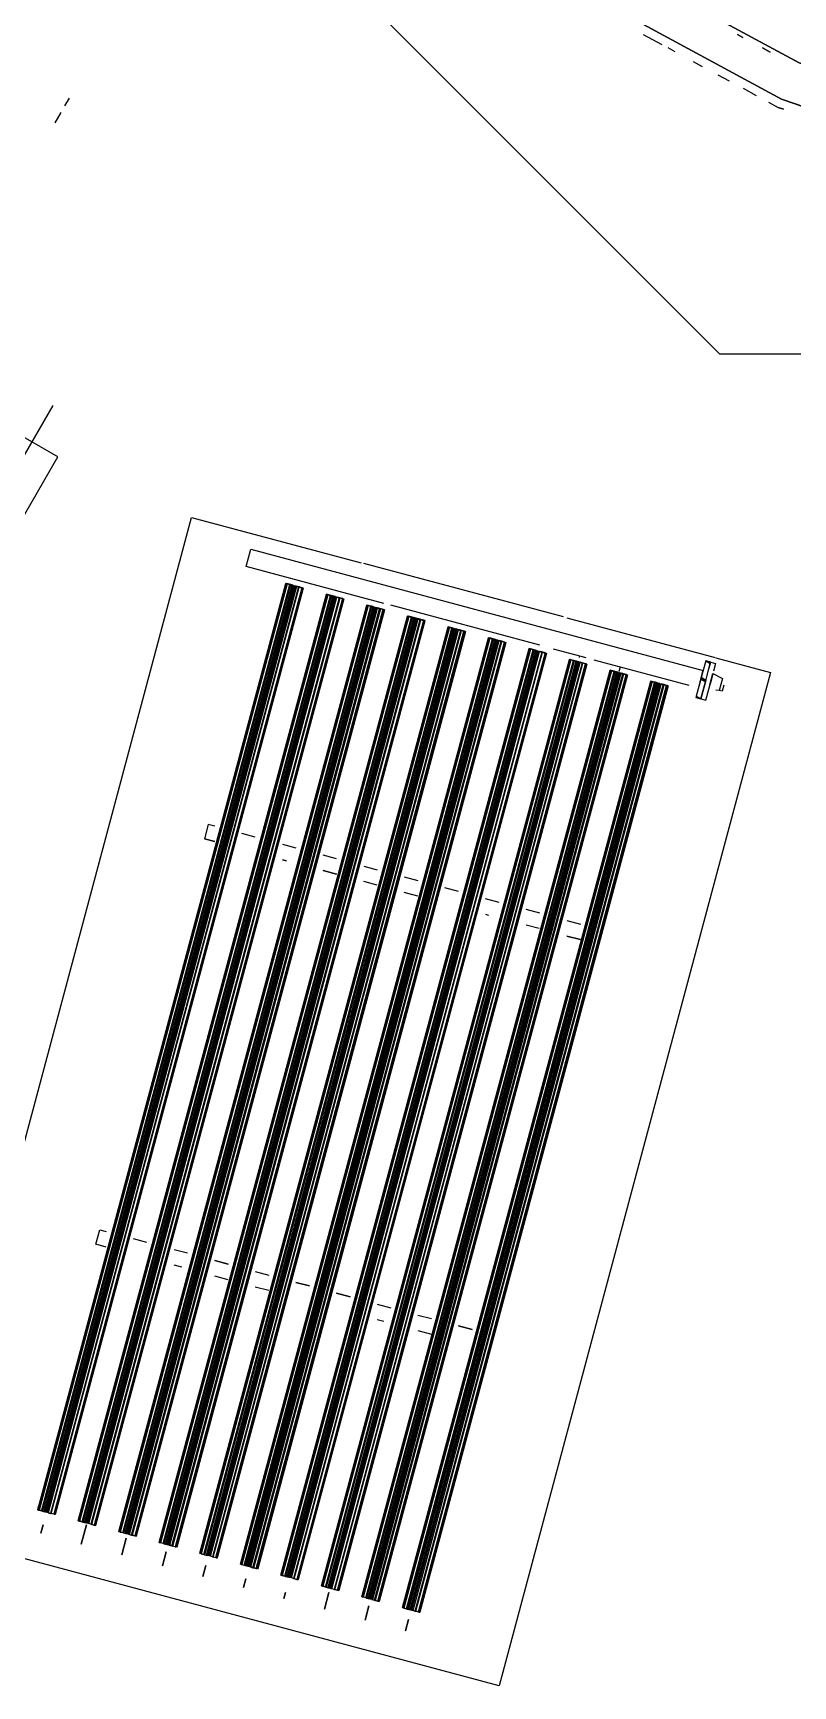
# Model space of a CAD drawing. Extents: x -57244 to 324435, y 15553 to 159369.
# Drawn here: x 96436 to 98971, y 33075 to 38589 of the extents above; entities that cross this region are included whole.
import ezdxf

# ---------------------------------------------------------------- set-up
doc = ezdxf.new("R2010")
doc.units = 0
doc.header["$LTSCALE"] = 2000
doc.header["$MEASUREMENT"] = 0
doc.layers.add('BASE', color=253, linetype='CONTINUOUS')

msp = doc.modelspace()

# ---------------------------------------------------------------- linework, layer by layer
at = {"layer": 'BASE', "linetype": 'Continuous'}
for p, q in [((98471.6, 38584.6), (98533.2, 38551.3)), ((98804.4, 38574.5), (98785.7, 38584.6)), ((98785.7, 38584.6), (98804.4, 38574.5)), ((98785.7, 38584.6), (98804.4, 38574.5)), ((98578.4, 38526.8), (98555.1, 38539.4)), ((98638.7, 38494.2), (98668.8, 38477.9)), ((98869.2, 38539.4), (98894.8, 38525.6)), ((98869.2, 38539.4), (98894.8, 38525.6)), ((98869.2, 38539.4), (98894.8, 38525.6)), ((98759.2, 38429), (98722.2, 38449)), ((98849.6, 38380.1), (98805.7, 38403.8)), ((96509.1, 38289.2), (96529, 38323.6)), ((96542, 38346.2), (96556.9, 38372.1)), ((98940, 38334.9), (98921.3, 38341.3)), ((102148.9, 37517.9), (98727.2, 37517.9)), ((96502, 37346.9), (96394.3, 37160.4)), ((98205.1, 36641.2), (97538.9, 36819.7)), ((96472.3, 33656.9), (97300.3, 36747.2)), ((97298.3, 36747.9), (97298.2, 36747.8)), ((97306.9, 36745.5), (97306.8, 36745.4)), ((97316.3, 36743), (97316.3, 36743.1)), ((97317.8, 36742.7), (97317.7, 36742.6)), ((97318.4, 36742.6), (97318.4, 36742.6)), ((97321.7, 36742.1), (97321.6, 36741.9)), ((97321.7, 36742.1), (97321.6, 36741.9)), ((96607.5, 33620.6), (97435.5, 36710.9)), ((96742.7, 33584.4), (97570.8, 36674.7)), ((97433.5, 36711.7), (97433.5, 36711.5)), ((97442.1, 36709.2), (97442.1, 36709.3)), ((97451.5, 36706.8), (97451.5, 36706.9)), ((97453, 36706.5), (97453, 36706.3)), ((97453.6, 36706.3), (97453.6, 36706.4)), ((97542.1, 36541.7), (97577.3, 36673.1)), ((97577.3, 36673.1), (97542.1, 36541.7)), ((97568.7, 36675.4), (97568.7, 36675.3)), ((97577.3, 36673.1), (97577.3, 36672.9)), ((97584.1, 36671.7), (97582.6, 36672)), ((97585.1, 36671.3), (97594.7, 36669.1)), ((97586.8, 36670.6), (97586.7, 36670.5)), ((97588.2, 36670.1), (97588.2, 36670.2)), ((97588.9, 36670.1), (97588.8, 36670.1)), ((98126.4, 36546.8), (97629.3, 36680.1)), ((96878, 33548.2), (97706, 36638.5)), ((97698.7, 36641.2), (97707.8, 36638.4)), ((97704, 36639.2), (97703.9, 36639.1)), ((97712.5, 36636.6), (97712.6, 36636.8)), ((97722, 36634.4), (97722, 36634.3)), ((97723.4, 36634), (97723.4, 36633.9)), ((97724.1, 36633.9), (97724.1, 36633.9)), ((97727.4, 36633.4), (97727.3, 36633.2)), ((97727.4, 36633.4), (97727.3, 36633.2)), ((98216.8, 36638), (98711.1, 36505.6)), ((97841.2, 36602.2), (97013.2, 33511.9)), ((97148.4, 33475.7), (97976.5, 36566)), ((97777.1, 36336.8), (97847.8, 36600.6)), ((97777.1, 36336.8), (97847.8, 36600.6)), ((97836.1, 36604.3), (97836.1, 36604.1)), ((97836.1, 36604.3), (97836.1, 36604.1)), ((97839.2, 36603), (97839.2, 36602.8)), ((97847.8, 36600.6), (97847.7, 36600.5)), ((97857.2, 36598.1), (97857.2, 36598.2)), ((97858.7, 36597.8), (97858.6, 36597.6)), ((97859.3, 36597.7), (97859.3, 36597.6)), ((97974.4, 36566.7), (97974.4, 36566.6)), ((97983, 36564.4), (97983, 36564.3)), ((97992.4, 36561.8), (97992.4, 36561.9)), ((97993.9, 36561.4), (97993.9, 36561.5)), ((97994.5, 36561.4), (97994.5, 36561.4)), ((97283.7, 33439.5), (98111.7, 36529.8)), ((98113.5, 36529.8), (98104.1, 36532.6)), ((98116, 36529.1), (98106.6, 36531.9)), ((98109.6, 36530.4), (98109.7, 36530.5)), ((98118.2, 36528.1), (98118.2, 36527.9)), ((98123.6, 36527.1), (98126.4, 36526.4)), ((98126.1, 36526.4), (98135.6, 36524.1)), ((98127.7, 36525.6), (98127.7, 36525.7)), ((98129.1, 36525.3), (98129.1, 36525.2)), ((98129.8, 36525.2), (98129.8, 36525.2)), ((98171.6, 36534.7), (98280.4, 36505.6)), ((98258.7, 36505.6), (98260.1, 36511)), ((98246.9, 36493.5), (97418.9, 33403.2)), ((98253.5, 36491.9), (97499.2, 33676.9)), ((97554.1, 33367), (98382.2, 36457.3)), ((98244.9, 36494.3), (98244.9, 36494.1)), ((98262, 36490.1), (98258.8, 36490.8)), ((98261.3, 36490.1), (98270.8, 36487.9)), ((98262.9, 36489.4), (98262.9, 36489.5)), ((98264.3, 36488.9), (98264.4, 36489)), ((98265, 36489), (98265, 36488.9)), ((98307.2, 36498.4), (98623.6, 36413.6)), ((98380.1, 36458), (98380.1, 36457.9)), ((98388.7, 36455.7), (98388.7, 36455.6)), ((98391.5, 36460.4), (98395.4, 36474.8)), ((98399.6, 36452.8), (98399.6, 36452.7)), ((98400.2, 36452.7), (98400.2, 36452.7)), ((98688.6, 36460.4), (98696.8, 36490.8)), ((97689.3, 33330.8), (98517.4, 36421.1)), ((97784.8, 33661), (98523.9, 36419.4)), ((98515.4, 36421.8), (98515.3, 36421.7)), ((98533.4, 36417), (98533.3, 36416.9)), ((98534.8, 36416.5), (98534.8, 36416.6)), ((98535.5, 36416.5), (98535.5, 36416.5)), ((98680.3, 36429.5), (98663.9, 36368.1)), ((97538.9, 36098.8), (97538.9, 36098.9)), ((97538.9, 36098.9), (97538.9, 36098.8)), ((97041.7, 35891.8), (97007.6, 35900.9)), ((97177.3, 35907.2), (97132.1, 35919.3)), ((97267.7, 35883), (97312.9, 35870.8)), ((97448.5, 35834.5), (97403.3, 35846.6)), ((97280.9, 35827.7), (97267.7, 35831.2)), ((97267.7, 35831.2), (97280.9, 35827.7)), ((97403.3, 35794.9), (97448.5, 35782.8)), ((97448.5, 35782.8), (97403.3, 35794.9)), ((97538.9, 35810.3), (97584.1, 35798.2)), ((97584.1, 35746.4), (97538.9, 35758.5)), ((97584.1, 35746.4), (97538.9, 35758.5)), ((97674.5, 35774), (97719.7, 35761.9)), ((97855.3, 35725.5), (97810.1, 35737.6)), ((97719.7, 35710.1), (97674.5, 35722.2)), ((97719.7, 35710.1), (97674.5, 35722.2)), ((97990.9, 35689.2), (97945.7, 35701.3)), ((97945.7, 35649.5), (97955.6, 35646.9)), ((97945.7, 35649.5), (97955.6, 35646.9)), ((98126.4, 35652.9), (98081.2, 35665)), ((98216.8, 35628.6), (98262, 35616.5)), ((98124.3, 35601.7), (98081.2, 35613.2)), ((98124.3, 35601.7), (98081.2, 35613.2)), ((98216.8, 35576.9), (98262, 35564.8)), ((98262, 35564.8), (98216.8, 35576.9)), ((96815.8, 34554.7), (96770.6, 34566.8)), ((96815.8, 34554.7), (96770.6, 34566.8)), ((96951.3, 34518.4), (96906.2, 34530.5)), ((96951.3, 34518.4), (96906.2, 34530.5)), ((96931.9, 34471.8), (96906.2, 34478.7)), ((97041.7, 34494.1), (97086.9, 34482)), ((97086.9, 34482), (97041.7, 34494.1)), ((97086.9, 34430.3), (97041.7, 34442.4)), ((97177.3, 34457.8), (97222.5, 34445.7)), ((97177.3, 34457.8), (97222.5, 34445.7)), ((97312.9, 34421.5), (97358.1, 34409.4)), ((97358.1, 34409.4), (97312.9, 34421.5)), ((97222.5, 34393.9), (97177.3, 34406)), ((97448.5, 34385.1), (97493.7, 34373)), ((97493.7, 34373), (97448.5, 34385.1)), ((97584.1, 34348.8), (97629.3, 34336.7)), ((97584.1, 34348.8), (97629.3, 34336.7)), ((97606.6, 34291), (97584.1, 34297)), ((97719.7, 34312.5), (97764.9, 34300.4)), ((97719.7, 34312.5), (97764.9, 34300.4)), ((97719.7, 34260.7), (97764.9, 34248.6)), ((97855.3, 34276.1), (97900.5, 34264)), ((97900.5, 34264), (97855.3, 34276.1)), ((96455.9, 33661.1), (96464.5, 33658.9)), ((96467, 33658), (96474, 33656.4)), ((96504.6, 33648.1), (96496, 33650.5)), ((96509.3, 33647.1), (96506.1, 33647.9)), ((96591.1, 33624.9), (96599.7, 33622.7)), ((96609.2, 33620.2), (96602.2, 33621.8)), ((96631.2, 33614.3), (96639.8, 33611.9)), ((96641.3, 33611.7), (96644.5, 33610.9)), ((96645.1, 33613.1), (96644.5, 33610.9)), ((96644.5, 33610.9), (96645.1, 33613.1)), ((96724.9, 33589.3), (96721.8, 33590.2)), ((96726.3, 33588.7), (96734.9, 33586.5)), ((96737.4, 33585.6), (96744.4, 33583.9)), ((96766.4, 33578), (96775, 33575.6)), ((96870.2, 33550.2), (96861.5, 33552.4)), ((96872.6, 33549.3), (96879.7, 33547.7)), ((96910.3, 33539.4), (96901.7, 33541.8)), ((96914.9, 33538.4), (96911.8, 33539.2)), ((96996.8, 33516.2), (97005.4, 33514)), ((97014.9, 33511.4), (97007.9, 33513.1)), ((97022.7, 33509.8), (97022.7, 33509.7)), ((97036.9, 33505.6), (97045.5, 33503.2)), ((97132, 33480), (97140.6, 33477.8)), ((97150.1, 33475.2), (97143.1, 33476.9)), ((97152.7, 33474.9), (97152.7, 33474.9)), ((97180.7, 33466.9), (97172.1, 33469.3)), ((97275.9, 33441.5), (97267.2, 33443.8)), ((97278.3, 33440.6), (97285.3, 33439)), ((97287.9, 33438.6), (97287.9, 33438.6)), ((97307.3, 33433.1), (97316, 33430.7)), ((97317.5, 33430.5), (97320.6, 33429.7)), ((97397.9, 33409), (97401.1, 33408.1)), ((97411.1, 33405.3), (97402.4, 33407.5)), ((97413.6, 33404.4), (97420.6, 33402.7)), ((97451.2, 33394.5), (97442.6, 33396.9)), ((97546.3, 33369.1), (97537.7, 33371.3)), ((97555.8, 33366.5), (97548.8, 33368.2)), ((97558.4, 33366.1), (97558.4, 33366.1)), ((97586.4, 33358.2), (97577.8, 33360.6)), ((97671.5, 33335.7), (97668.4, 33336.5)), ((97672.9, 33335), (97681.6, 33332.8)), ((97684, 33331.9), (97691, 33330.3)), ((97721.6, 33322), (97713.1, 33324.4))]:
    msp.add_line(p, q, dxfattribs=at)
for points in [[(106080.9, 48882.6), (106623, 48293.8), (107201.8, 47407.8), (107626.9, 46438.6), (107886.7, 45412.7), (107974.1, 44357.9), (107886.7, 43303.2), (107626.9, 42277.3), (107201.8, 41308.1), (106623, 40422.1), (105906.2, 39643.5), (105071, 38993.4), (104140.2, 38489.7), (103139.2, 38146.1), (102095.3, 37971.9), (101037, 37971.9), (99993.1, 38146.1), (98992.1, 38489.7), (98399.2, 38810.6)], [(102148.9, 37517.9), (98727.2, 37517.9), (95897.9, 40347.3)], [(98889.2, 38358.6), (98921.3, 38341.3), (98940, 38334.9)], [(96318.6, 36829.2), (96518.4, 37175.3), (96112.7, 37409.5)], [(96318.6, 36829.2), (96518.4, 37175.3), (96112.7, 37409.5)], [(98896.6, 36455.9), (97990.7, 33075.2), (96058.9, 33592.8), (96964.7, 36973.5)], [(98714, 36504.8), (98896.6, 36455.9), (97990.7, 33075.2), (96058.9, 33592.8), (96964.7, 36973.5), (97530.3, 36822)], [(97605.7, 36686.4), (97146.4, 36809.5), (97154.2, 36838.4), (97161.9, 36867.4), (98671.7, 36462.8), (98668.8, 36452.1)], [(96454.4, 33661.7), (96451.3, 33662.6), (97279.4, 36753.1), (97298.3, 36748), (97298.3, 36747.9)], [(97298.3, 36748), (97279.4, 36753.1), (97279.4, 36753.1), (96451.3, 33662.6), (96451.3, 33662.6), (97279.4, 36753.1), (96451.3, 33662.6), (96454.5, 33661.8)], [(97298.9, 36747.8), (97282.5, 36752), (96454.4, 33661.5), (97282.5, 36752), (97283.9, 36751.6), (96455.8, 33661.1), (96454.4, 33661.5)], [(96464.5, 33658.9), (96455.8, 33661.1), (97283.9, 36751.6), (97300.4, 36747.4), (97300.3, 36747.3)], [(97302.1, 36746.9), (97292.5, 36749.1), (96464.4, 33658.6), (97292.5, 36749.1), (97295, 36748.4), (96466.9, 33657.9), (96464.4, 33658.6)], [(96478.7, 33654.7), (97306.8, 36745.2), (97306.9, 36745.5)], [(96595.3, 34078.4), (97309.8, 36744.8), (97309.7, 36744.5), (96481.6, 33654)], [(96481.9, 33655), (96481.9, 33655), (97309.7, 36744.5), (96481.9, 33655), (96481.8, 33654.6)], [(97312.1, 36744.2), (97321.5, 36741.3), (96493.4, 33650.9), (96484, 33653.7)], [(97312.1, 36744.2), (96484.1, 33654), (96484.1, 33654)], [(97314.6, 36743.4), (96486.5, 33653), (96493.4, 33650.9)], [(96495.9, 33650.2), (97324, 36740.7), (97314.6, 36743.5)], [(97316.3, 36743.1), (97332.7, 36738.5), (96504.6, 33648), (96496, 33650.4)], [(97317.8, 36742.8), (97334.1, 36738.2), (96506, 33647.7)], [(97318.4, 36742.6), (97337.3, 36737.5), (96509.2, 33647), (96506.1, 33647.9)], [(96509.3, 33647.1), (97337.4, 36737.6), (97318.4, 36742.7)], [(97299, 36747.9), (97282.6, 36752.5), (97282.6, 36752.3), (97282.6, 36752.5), (97284.1, 36752.1), (97300.4, 36747.6)], [(97304.6, 36746.5), (97295.3, 36749.3), (97292.7, 36750), (97292.7, 36749.7), (97292.7, 36750), (97302.1, 36747.1)], [(97307, 36745.9), (97307, 36746.2), (97307, 36745.9), (97307, 36746.2), (97310, 36745.5), (97309.9, 36745.1)], [(97314.7, 36743.8), (97324.2, 36741.5), (97324.2, 36741.3), (97324.2, 36741.5), (97321.7, 36742.2), (97312.2, 36744.5)], [(97316.4, 36743.3), (97332.8, 36739.1), (97334.3, 36738.7), (97334.2, 36738.4), (97334.3, 36738.7), (97317.8, 36742.9)], [(97433.6, 36711.8), (97414.6, 36716.9), (97414.6, 36716.8), (96586.5, 33626.3), (96586.5, 33626.4), (97414.6, 36716.8), (96586.5, 33626.4), (96589.7, 33625.6)], [(96589.7, 33625.5), (96586.5, 33626.3), (97414.6, 36716.8), (97433.5, 36711.8), (97433.5, 36711.7)], [(97434.2, 36711.6), (97417.7, 36715.8), (96589.6, 33625.3), (97417.7, 36715.8), (97419.1, 36715.4), (96591.1, 33624.9), (96589.6, 33625.3)], [(96599.7, 33622.6), (96591.1, 33624.9), (97419.1, 36715.4), (97435.6, 36711.1), (97435.6, 36711)], [(97437.3, 36710.6), (97427.7, 36712.9), (96599.6, 33622.4), (97427.7, 36712.9), (97430.2, 36712.2), (96602.2, 33621.7), (96599.6, 33622.4)], [(96613.9, 33618.5), (97442, 36709), (97442.1, 36709.3)], [(96616.8, 33617.7), (97444.9, 36708.2), (97445, 36708.5), (96787.3, 34254.2)], [(97447.3, 36707.9), (97456.7, 36705.1), (96628.6, 33614.6), (96619.2, 33617.4)], [(97447.3, 36707.9), (96619.3, 33617.8), (96619.3, 33617.8)], [(96628.6, 33614.7), (96621.7, 33616.8), (97449.8, 36707.2)], [(97449.8, 36707.3), (97459.2, 36704.4), (96631.1, 33614)], [(97451.5, 36706.9), (97467.9, 36702.3), (96639.8, 33611.8), (96631.2, 33614.2)], [(96641.3, 33611.5), (97469.3, 36702), (97453, 36706.5)], [(97453.6, 36706.4), (97472.6, 36701.3), (96644.5, 33610.8), (96641.3, 33611.7)], [(97453.6, 36706.4), (97472.6, 36701.4), (96644.5, 33610.9)], [(96721.8, 33590.2), (96721.7, 33590.1), (97549.8, 36680.6), (97549.9, 36680.7), (97568.8, 36675.6)], [(97568.8, 36675.5), (97568.8, 36675.5), (97549.8, 36680.6), (96721.7, 33590.1), (96724.9, 33589.3)], [(96724.9, 33589.1), (97552.9, 36679.5), (97569.4, 36675.3)], [(96734.9, 33586.4), (96726.3, 33588.6), (97554.4, 36679.1), (97570.8, 36674.9), (97570.8, 36674.8)], [(96734.9, 33586.2), (97563, 36676.7), (97572.5, 36674.4)], [(97577.3, 36673.1), (97577.2, 36672.8), (96749.1, 33582.2), (97577.2, 36672.8), (97580.1, 36672), (96752, 33581.5), (96749.1, 33582.2)], [(96752, 33581.5), (97580.1, 36672), (97580.2, 36672.3), (96922.6, 34217.9)], [(96754.5, 33581.5), (96754.5, 33581.5), (97582.5, 36671.7)], [(96754.5, 33581.2), (96763.8, 33578.4), (97592, 36668.9), (97582.6, 36671.7)], [(96763.9, 33578.5), (96757, 33580.5), (97585, 36670.9)], [(97585.1, 36671), (97594.5, 36668.2), (96766.4, 33577.7)], [(97586.8, 36670.6), (97603.1, 36666.1), (96775, 33575.6), (96766.4, 33578)], [(97588.2, 36670.3), (97604.6, 36665.7), (96776.5, 33575.2)], [(97588.9, 36670.2), (97607.8, 36665.1), (96779.7, 33574.6), (96776.5, 33575.4)], [(96776.6, 33575.5), (96779.7, 33574.6), (97607.8, 36665.1), (96779.7, 33574.6), (96779.7, 33574.6), (97607.8, 36665.1), (97607.8, 36665.1), (97588.9, 36670.2)], [(97434.2, 36711.7), (97417.8, 36716.3), (97417.8, 36716.1), (97417.8, 36716.3), (97419.3, 36715.9), (97435.7, 36711.3)], [(97419.3, 36715.8), (97419.2, 36715.7), (97419.3, 36715.8)], [(97439.9, 36710.3), (97430.5, 36713.1), (97428, 36713.8), (97427.9, 36713.5), (97428, 36713.8), (97437.4, 36710.9)], [(97445.1, 36708.9), (97445.2, 36709.2), (97442.3, 36710), (97442.2, 36709.7), (97442.3, 36710), (97442.2, 36709.7)], [(97447.4, 36708.3), (97456.9, 36706), (97459.5, 36705.3), (97459.4, 36705.1), (97459.5, 36705.3), (97449.9, 36707.6)], [(97451.6, 36707.1), (97468, 36702.8), (97469.5, 36702.4), (97469.4, 36702.2), (97469.5, 36702.4), (97453, 36706.6)], [(97570.9, 36675.1), (97554.5, 36679.7), (97553.1, 36680), (97553, 36679.8), (97553.1, 36680), (97569.4, 36675.5)], [(97575.1, 36674), (97565.7, 36676.9), (97563.2, 36677.5), (97563.1, 36677.3), (97563.2, 36677.5), (97572.6, 36674.7)], [(97577.4, 36673.4), (97577.5, 36673.8), (97577.4, 36673.4), (97577.5, 36673.8), (97580.4, 36673), (97580.3, 36672.6)], [(97588.3, 36670.4), (97604.7, 36666.2), (97604.7, 36666), (97604.7, 36666.2), (97603.3, 36666.6), (97586.8, 36670.8)], [(96860.1, 33553), (96857, 33553.9), (97685.1, 36644.4), (97704, 36639.3), (97704, 36639.2)], [(97704, 36639.3), (97685.1, 36644.4), (96857, 33553.9), (96860.2, 33553.1)], [(96860.1, 33552.8), (97688.2, 36643.3), (97704.6, 36639.1)], [(96870.2, 33550.2), (96861.5, 33552.4), (97689.6, 36642.9), (97706.1, 36638.7), (97706, 36638.6)], [(96870.1, 33549.9), (97698.2, 36640.4), (97707.8, 36638.2)], [(96884.4, 33546), (97712.5, 36636.5), (97712.6, 36636.8)], [(96887.3, 33545.2), (97715.4, 36635.7), (97715.5, 36636.1), (97057.8, 34181.7)], [(96889.7, 33545), (96899.1, 33542.2), (97727.2, 36632.6), (97717.8, 36635.5)], [(96889.8, 33545.3), (96889.8, 33545.3), (97717.8, 36635.5)], [(96899.1, 33542.2), (96892.2, 33544.3), (97720.3, 36634.7)], [(96901.6, 33541.5), (97729.7, 36632), (97720.3, 36634.8)], [(97722, 36634.4), (97738.4, 36629.8), (96910.3, 33539.3), (96901.7, 33541.7)], [(96911.7, 33539), (97739.8, 36629.5), (97723.5, 36634)], [(97724.1, 36633.9), (97743, 36628.8), (96914.9, 33538.3), (96911.8, 33539.2)], [(96914.9, 33538.4), (97743, 36628.9), (97724.1, 36634)], [(97603.2, 36666.4), (97603.3, 36666.5), (97603.2, 36666.4)], [(97704.7, 36639.2), (97688.3, 36643.8), (97688.2, 36643.6), (97688.3, 36643.8), (97689.8, 36643.4), (97706.1, 36638.9)], [(97698.4, 36641.2), (97698.4, 36641), (97698.4, 36641.2)], [(97710.3, 36637.8), (97700.9, 36640.6), (97698.8, 36641.2)], [(97715.6, 36636.4), (97715.6, 36636.8), (97712.7, 36637.5), (97712.6, 36637.2), (97712.7, 36637.5), (97712.7, 36637.2)], [(97729.8, 36632.6), (97729.9, 36632.8), (97727.4, 36633.5), (97717.9, 36635.8)], [(97720.4, 36635.1), (97729.9, 36632.8), (97729.8, 36632.6)], [(97723.5, 36634.2), (97739.9, 36630), (97739.9, 36629.7), (97739.9, 36630), (97738.5, 36630.4), (97722, 36634.6)], [(97738.4, 36630.1), (97738.5, 36630.3), (97738.4, 36630.1)], [(96995.4, 33516.8), (96992.2, 33517.7), (97820.3, 36608.1), (96992.2, 33517.7), (96992.2, 33517.6), (97820.3, 36608.1), (97820.3, 36608.2), (97839.3, 36603.1)], [(97839.2, 36603), (97839.2, 36603.1), (97820.3, 36608.1), (96992.2, 33517.6), (96995.4, 33516.8)], [(96995.3, 33516.6), (97823.4, 36607.1), (97839.9, 36602.8)], [(97005.4, 33513.9), (96996.8, 33516.2), (97824.8, 36606.7), (97841.3, 36602.4), (97841.3, 36602.3)], [(97005.3, 33513.7), (97833.4, 36604.2), (97843, 36601.9)], [(97847.8, 36600.6), (97847.7, 36600.3), (97019.6, 33509.8), (97847.7, 36600.3), (97850.6, 36599.5), (97022.5, 33509), (97019.6, 33509.8)], [(97850.7, 36599.8), (97850.6, 36599.5), (97022.5, 33509)], [(97853, 36599.2), (97862.4, 36596.4), (97034.3, 33505.9), (97024.9, 33508.7)], [(97853, 36599.2), (97025, 33509.1), (97025, 33509.1)], [(97034.3, 33506), (97027.4, 33508.1), (97855.5, 36598.5)], [(97036.8, 33505.3), (97864.9, 36595.7), (97855.5, 36598.6)], [(97036.9, 33505.5), (97045.5, 33503.1), (97873.6, 36593.6), (97857.2, 36598.2)], [(97047, 33502.8), (97875, 36593.3), (97858.7, 36597.8)], [(97859.3, 36597.7), (97878.3, 36592.6), (97050.2, 33502.1), (97047, 33503)], [(97047, 33503), (97050.2, 33502.2), (97878.3, 36592.7), (97859.3, 36597.7)], [(97974.4, 36566.8), (97974.5, 36566.8), (97955.5, 36571.9), (97127.4, 33481.4), (97130.6, 33480.6)], [(97974.5, 36566.9), (97955.5, 36572), (97127.5, 33481.5), (97130.6, 33480.6)], [(97975.1, 36566.6), (97958.6, 36570.8), (97130.5, 33480.3), (97958.6, 36570.8), (97960.1, 36570.4), (97132, 33479.9), (97130.5, 33480.3)], [(97976.5, 36566.1), (97976.5, 36566.2), (97960.1, 36570.4), (97132, 33479.9), (97140.6, 33477.7)], [(97978.2, 36565.7), (97968.7, 36568), (97140.6, 33477.5), (97968.7, 36568), (97971.2, 36567.3), (97143.1, 33476.8), (97140.6, 33477.5)], [(97983, 36564.4), (97982.9, 36564), (97154.8, 33473.5), (97982.9, 36564), (97985.8, 36563.3), (97157.7, 33472.8), (97154.8, 33473.5)], [(97157.7, 33472.8), (97985.8, 36563.3), (97985.9, 36563.6), (97328.1, 34108.6)], [(97160.1, 33472.5), (97169.5, 33469.7), (97997.6, 36560.2), (97988.2, 36563)], [(97988.2, 36563), (97160.2, 33472.8), (97160.2, 33472.8)], [(97169.5, 33469.8), (97162.7, 33471.8), (97990.7, 36562.2)], [(97172, 33469), (98000.1, 36559.5), (97990.7, 36562.3)], [(97172.1, 33469.3), (97180.7, 33466.9), (98008.8, 36557.4), (97992.5, 36561.9)], [(97993.9, 36561.6), (98010.3, 36557), (97182.2, 33466.5)], [(97994.5, 36561.5), (98013.5, 36556.4), (97185.4, 33465.9), (97182.2, 33466.7)], [(97994.6, 36561.5), (98013.5, 36556.4), (97185.4, 33465.9), (97182.2, 33466.8)], [(97841.3, 36602.6), (97825, 36607.2), (97823.5, 36607.6), (97823.5, 36607.3), (97823.5, 36607.6), (97839.9, 36603)], [(97824.9, 36607), (97825, 36607.1), (97824.9, 36607)], [(97845.6, 36601.6), (97836.2, 36604.4), (97833.7, 36605), (97833.6, 36604.8), (97833.7, 36605), (97843, 36602.2)], [(97850.8, 36600.2), (97850.9, 36600.5), (97848, 36601.3), (97847.9, 36601), (97848, 36601.3), (97847.9, 36601)], [(97855.6, 36598.8), (97865.1, 36596.6), (97865.1, 36596.4), (97865.1, 36596.6), (97862.6, 36597.3), (97853.1, 36599.6)], [(97857.3, 36598.4), (97873.7, 36594.1), (97875.2, 36593.7), (97875.1, 36593.5), (97875.2, 36593.7), (97858.7, 36597.9)], [(97975.1, 36566.8), (97958.8, 36571.3), (97958.7, 36571.1), (97958.8, 36571.3), (97960.2, 36571), (97976.6, 36566.4)], [(97980.8, 36565.3), (97971.4, 36568.2), (97968.9, 36568.8), (97968.8, 36568.6)], [(97978.3, 36566), (97968.9, 36568.8), (97968.8, 36568.6)], [(97986, 36563.9), (97986.1, 36564.3), (97983.2, 36565.1), (97983.1, 36564.7), (97983.2, 36565.1), (97983.1, 36564.7)], [(97988.3, 36563.3), (97997.9, 36561.1), (98000.4, 36560.4), (98000.3, 36560.1), (98000.4, 36560.4), (97990.8, 36562.6)], [(97992.5, 36562.1), (98009, 36557.9), (98010.4, 36557.5), (98010.3, 36557.3), (98010.4, 36557.5), (97993.9, 36561.7)], [(98109.7, 36530.5), (98109.7, 36530.6), (98090.8, 36535.7), (97262.7, 33445.2), (97265.8, 33444.3)], [(97265.8, 33444.4), (97262.7, 33445.2), (98090.8, 36535.7), (98109.7, 36530.7)], [(97265.8, 33444.1), (98093.9, 36534.6), (98110.3, 36530.4)], [(98111.7, 36529.9), (98111.8, 36530), (98095.3, 36534.2), (97267.2, 33443.7), (97275.8, 33441.5)], [(98113.4, 36529.5), (98103.9, 36531.7), (97275.8, 33441.2), (98103.9, 36531.7), (98106.4, 36531), (97278.3, 33440.5), (97275.8, 33441.2)], [(98118.3, 36528.1), (98118.2, 36527.8), (97290.1, 33437.3), (98118.2, 36527.8), (98121.1, 36527), (97293, 33436.5), (97290.1, 33437.3)], [(97996.2, 36061.2), (97293.1, 33436.9), (97293, 33436.5), (98121.1, 36527), (98121.2, 36527.4)], [(98123.5, 36526.8), (98132.9, 36523.9), (97304.8, 33433.4), (97295.4, 33436.3)], [(97304.8, 33433.5), (97297.9, 33435.6), (98126, 36526)], [(97307.3, 33432.8), (98135.4, 36523.3), (98126, 36526.1)], [(98127.7, 36525.7), (98144, 36521.1), (97315.9, 33430.6), (97307.3, 33433)], [(98129.1, 36525.3), (98145.5, 36520.8), (97317.4, 33430.3)], [(98129.8, 36525.2), (98148.7, 36520.1), (97320.6, 33429.7), (97317.5, 33430.5)], [(98129.8, 36525.3), (98148.7, 36520.2), (98148.7, 36520.1), (97320.6, 33429.7), (97320.6, 33429.7), (98148.7, 36520.1), (97320.6, 33429.7)], [(98111.8, 36530.2), (98095.4, 36534.7), (98094, 36535.1), (98093.9, 36534.9), (98094, 36535.1), (98110.3, 36530.5)], [(98127.7, 36525.9), (98144.2, 36521.7), (98145.6, 36521.2), (98145.6, 36521), (98145.6, 36521.2), (98129.2, 36525.5)], [(98245, 36494.4), (98226, 36499.5), (97397.9, 33409), (98226, 36499.5), (98226, 36499.4), (97397.9, 33408.9), (97397.9, 33409)], [(98244.9, 36494.3), (98244.9, 36494.4), (98226, 36499.4), (97397.9, 33408.9), (97401.1, 33408.1)], [(98245.5, 36494.1), (98229.1, 36498.4), (97401, 33407.9), (98229.1, 36498.4), (98230.5, 36498), (97402.4, 33407.5), (97401, 33407.9)], [(97411.1, 33405.2), (97402.4, 33407.5), (98230.5, 36498), (98247, 36493.7), (98247, 36493.6)], [(97411, 33405), (98239.1, 36495.5), (98248.7, 36493.2)], [(97425.4, 33401.4), (97425.3, 33401.1), (98253.4, 36491.6), (98253.5, 36491.9)], [(97428.4, 33401), (97428.5, 33401.3), (98256.4, 36491.1), (97428.5, 33401.3), (97428.5, 33401.3)], [(98258.7, 36490.5), (98268.1, 36487.7), (97440, 33397.2), (97430.6, 33400)], [(97440, 33397.3), (97433.1, 33399.4), (98261.2, 36489.8)], [(97442.5, 33396.5), (98270.6, 36487), (98261.2, 36489.9)], [(97442.6, 33396.8), (97451.2, 33394.4), (98279.3, 36484.9), (98262.9, 36489.5)], [(98264.4, 36489.1), (98280.7, 36484.6), (97452.6, 33394.1)], [(97452.7, 33394.3), (97455.9, 33393.5), (98284, 36484), (98265, 36489)], [(97452.7, 33394.2), (97455.9, 33393.4), (98283.9, 36483.9), (98265, 36489)], [(98380.2, 36458.2), (98361.2, 36463.3), (97533.1, 33372.8), (97536.3, 33371.9)], [(97536.3, 33371.9), (97533.1, 33372.7), (98361.2, 36463.2), (98380.2, 36458.1), (98380.2, 36458.1)], [(97536.2, 33371.7), (98364.3, 36462.2), (98380.8, 36457.9)], [(97546.3, 33369), (97537.7, 33371.2), (98365.8, 36461.7), (98382.2, 36457.5), (98382.2, 36457.4)], [(98383.9, 36457), (98374.4, 36459.3), (97546.2, 33368.8), (98374.4, 36459.3), (98376.9, 36458.5), (97548.8, 33368.1), (97546.2, 33368.8)], [(98388.7, 36455.7), (98388.6, 36455.4), (97560.5, 33364.9), (98388.6, 36455.4), (98391.5, 36454.6), (97563.4, 33364.1), (97560.5, 33364.9)], [(98391.6, 36454.9), (98391.5, 36454.6), (97563.4, 33364.1)], [(97565.8, 33363.8), (97575.2, 33361), (98403.3, 36451.5), (98393.9, 36454.3)], [(97565.9, 33364.1), (97565.9, 33364.1), (98393.9, 36454.3)], [(98396.4, 36453.5), (97568.3, 33363.2), (97575.2, 33361.1)], [(98396.4, 36453.6), (98405.8, 36450.8), (97577.7, 33360.3)], [(97577.8, 33360.5), (97586.4, 33358.2), (98414.5, 36448.7), (98398.1, 36453.2)], [(98399.6, 36452.9), (98416, 36448.3), (97587.9, 33357.8)], [(98400.2, 36452.8), (98419.2, 36447.7), (97591.1, 33357.2), (97587.9, 33358.1)], [(98400.2, 36452.7), (98419.2, 36447.7), (97591.1, 33357.2), (97587.9, 33358)], [(98247, 36493.9), (98230.7, 36498.5), (98229.2, 36498.8), (98229.2, 36498.6), (98229.2, 36498.8), (98245.6, 36494.3)], [(98248.7, 36493.5), (98239.3, 36496.3), (98239.3, 36496.1), (98239.3, 36496.3), (98241.9, 36495.7), (98251.2, 36492.9)], [(98256.5, 36491.5), (98256.6, 36491.8), (98256.5, 36491.5), (98256.6, 36491.8), (98253.7, 36492.6), (98253.6, 36492.3)], [(98264.4, 36489.2), (98280.9, 36485), (98280.8, 36484.8), (98280.9, 36485), (98279.4, 36485.4), (98263, 36489.7)], [(98382.3, 36457.7), (98365.9, 36462.3), (98364.4, 36462.6), (98364.4, 36462.4), (98364.4, 36462.6), (98380.8, 36458)], [(98386.5, 36456.6), (98377.1, 36459.5), (98374.6, 36460.1), (98374.5, 36459.9), (98374.6, 36460.1), (98384, 36457.3)], [(98391.7, 36455.2), (98391.8, 36455.6), (98391.7, 36455.2), (98391.8, 36455.6), (98388.9, 36456.3), (98388.8, 36456)], [(98406, 36451.4), (98406.1, 36451.7), (98403.6, 36452.4), (98394, 36454.6)], [(98406, 36451.4), (98406.1, 36451.7), (98396.5, 36453.9)], [(98399.6, 36453), (98416.1, 36448.8), (98416, 36448.6), (98416.1, 36448.8), (98414.6, 36449.2), (98398.2, 36453.4)], [(98658.9, 36415.2), (98663.9, 36433.9), (98671, 36460.4)], [(98688.6, 36460.4), (98696.8, 36490.8), (98713.2, 36486.4), (98706.2, 36460.4)], [(98704, 36452.3), (98696.8, 36425.1), (98694.1, 36415.2)], [(98694.1, 36415.2), (98704, 36452.3), (98736, 36436.2), (98730.6, 36416), (98725.1, 36395.8), (98714, 36396.5)], [(96617, 33618.4), (96617.1, 33618.7), (97374, 36443.4), (96617.1, 33618.7), (96617.1, 33618.7)], [(98515.4, 36421.8), (98515.4, 36421.9), (98496.5, 36427), (97668.4, 33336.5), (97671.5, 33335.6)], [(97668.4, 33336.5), (98496.5, 36427), (98515.4, 36421.9)], [(98516, 36421.7), (98499.5, 36425.9), (97671.5, 33335.4), (98499.5, 36425.9), (98501, 36425.5), (97672.9, 33335), (97671.5, 33335.4)], [(97681.6, 33332.8), (97672.9, 33335), (98501, 36425.5), (98517.4, 36421.3), (98517.4, 36421.2)], [(98519.1, 36420.8), (98509.6, 36423), (97681.5, 33332.5), (98509.6, 36423), (98512.1, 36422.3), (97684, 33331.8), (97681.5, 33332.5)], [(98523.9, 36419.4), (98523.9, 36419.1), (97695.8, 33328.6), (97695.8, 33328.9)], [(97696, 33329.4), (97696, 33329.6), (98523.9, 36419.4), (97696, 33329.6), (97696, 33329.6)], [(98040.1, 34602), (98526.8, 36418.7), (98526.8, 36418.3), (97698.6, 33327.8)], [(97701.1, 33327.6), (97710.4, 33324.7), (98538.5, 36415.2), (98529.2, 36418)], [(97710.5, 33324.8), (97703.6, 33326.9), (98531.6, 36417.3)], [(97713, 33324.1), (98541.1, 36414.6), (98531.7, 36417.4)], [(97713, 33324.3), (97721.6, 33321.9), (98549.7, 36412.4), (98533.4, 36417)], [(98534.8, 36416.6), (98551.2, 36412.1), (97723.1, 33321.6)], [(97723.2, 33321.8), (97726.3, 33321), (98554.4, 36411.5), (98535.5, 36416.6)], [(97723.2, 33321.8), (97726.3, 33320.9), (98554.4, 36411.4), (98535.5, 36416.5)], [(98517.5, 36421.5), (98501.1, 36426), (98499.7, 36426.4), (98499.6, 36426.2), (98499.7, 36426.4), (98516, 36421.8)], [(98521.7, 36420.4), (98512.3, 36423.2), (98509.8, 36423.9), (98509.7, 36423.6), (98509.8, 36423.9), (98519.2, 36421)], [(98512.2, 36422.9), (98512.3, 36423.1), (98512.2, 36422.9)], [(98526.9, 36419), (98527, 36419.3), (98524.1, 36420.1), (98524, 36419.8)], [(98531.7, 36417.7), (98541.3, 36415.4), (98541.2, 36415.2), (98541.3, 36415.4), (98538.8, 36416.1), (98529.2, 36418.4)], [(98533.4, 36417.2), (98549.9, 36413), (98551.3, 36412.5), (98551.3, 36412.3), (98551.3, 36412.5), (98534.9, 36416.8)], [(98538.7, 36415.8), (98538.8, 36416), (98538.7, 36415.8)], [(98549.8, 36412.7), (98549.9, 36412.9), (98549.8, 36412.7)], [(98664.4, 36370), (98663.9, 36368.1), (98680.3, 36363.7), (98696.8, 36425.1)], [(98740.2, 36413.4), (98734.8, 36393.3), (98725.2, 36395.8)], [(97293.2, 33437.6), (97293.2, 33437.6), (98049.7, 36260.8), (97293.2, 33437.6), (97293.2, 33437.2)], [(97563.7, 33365.1), (97563.7, 33365.1), (98320.2, 36188.4), (97563.7, 33365.1), (97563.6, 33364.8)], [(97295.5, 33436.6), (97295.5, 33436.6), (97993.1, 36040.1)], [(97041.7, 35943.5), (97020.5, 35949.2), (97007.6, 35900.9), (97041.7, 35891.8)], [(96752.2, 33582.2), (96752.3, 33582.5), (97200.3, 35254.4), (96752.3, 33582.5), (96752.3, 33582.5)], [(97698.8, 33328.5), (97698.9, 33328.9), (98146.7, 35000.1)], [(97698.9, 33328.9), (97698.9, 33328.9), (98146.7, 35000.1)], [(97338.7, 34700.7), (97019.8, 33510.5), (97019.8, 33510.6)], [(97430.7, 33400.4), (97430.7, 33400.4), (97771.3, 34671.7)], [(96645.2, 34548.6), (96658.2, 34596.9), (96680.2, 34591)], [(96680.2, 34539.2), (96645.2, 34548.6), (96658.2, 34596.9), (96680.2, 34591)], [(96478.9, 33655.4), (96478.9, 33655.4), (96503.8, 33748.3)], [(96454.2, 33673.4), (96451.3, 33662.6), (96454.2, 33661.9)], [(96454.2, 33661.8), (96451.3, 33662.6), (96454.2, 33673.4), (96451.3, 33662.6), (96451.3, 33662.6), (96454.2, 33673.4)], [(96589.8, 33625.5), (96586.5, 33626.4), (96589.8, 33638.5)], [(96589.8, 33625.5), (96586.5, 33626.3), (96589.8, 33638.5), (96586.5, 33626.3), (96586.5, 33626.4), (96589.8, 33638.5)], [(96469.1, 33613.1), (96461.5, 33584.7), (96469.1, 33613.1)], [(96589.8, 33625.3), (96589.6, 33625.3), (96589.7, 33625.5), (96589.6, 33625.3), (96589.8, 33625.3)], [(96589.8, 33625.8), (96589.8, 33625.8), (96589.8, 33625.9)], [(96589.8, 33625.9), (96589.8, 33625.8), (96589.8, 33625.8)], [(96614, 33613.1), (96596.7, 33548.5), (96614, 33613.1)], [(96635.5, 33613.1), (96641.3, 33611.5), (96641.3, 33611.7), (96641.3, 33611.5), (96639.8, 33611.8), (96635.3, 33613.1)], [(96636.3, 33613.1), (96644.5, 33610.9), (96645.1, 33613.1), (96644.5, 33610.9), (96644.5, 33610.8), (96636.1, 33613.1)], [(96637, 33613.1), (96641.4, 33611.9), (96641.7, 33613.1), (96641.4, 33611.9), (96639.9, 33612.4), (96640.1, 33613.1)], [(96637.2, 33613.1), (96639.9, 33612.4), (96640.1, 33613.1)], [(96725.4, 33589.2), (96721.8, 33590.2), (96725.4, 33603.7), (96721.8, 33590.2), (96721.7, 33590.1), (96725.4, 33589.1)], [(96725.4, 33603.6), (96721.8, 33590.2), (96725.4, 33603.6)], [(96725.4, 33588.9), (96724.9, 33589.1), (96724.9, 33589.3), (96724.9, 33589.1), (96725.4, 33588.9)], [(96725.4, 33591), (96725, 33589.5), (96725.4, 33589.4)], [(96725.4, 33589.4), (96725, 33589.5), (96725.4, 33591)], [(96746.8, 33567.9), (96731.9, 33512.2), (96746.8, 33567.9)], [(96879.7, 33522.7), (96867.2, 33476), (96879.7, 33522.7)], [(97012.5, 33477.5), (97002.4, 33439.8), (97012.5, 33477.5)], [(97132.1, 33480.1), (97127.4, 33481.4), (97132.1, 33498.9)], [(97132.1, 33498.9), (97127.4, 33481.4), (97127.5, 33481.5), (97132.1, 33498.9)], [(97132.1, 33480.2), (97127.5, 33481.5), (97132.1, 33498.9)], [(97132.1, 33479.9), (97132, 33479.9), (97130.5, 33480.3), (97130.6, 33480.6), (97130.5, 33480.3), (97132.1, 33479.9)], [(97132.1, 33486.3), (97130.7, 33480.8), (97132.1, 33480.4)], [(97132.1, 33480.5), (97132.1, 33480.5), (97132.1, 33480.5), (97132.1, 33480.5), (97130.7, 33480.8), (97132.1, 33486.3)], [(97145.3, 33432.3), (97137.6, 33403.5), (97145.3, 33432.3)], [(97267.7, 33464.1), (97262.7, 33445.2), (97262.7, 33445.2), (97267.7, 33464), (97262.7, 33445.2), (97267.7, 33443.9)], [(97267.7, 33443.8), (97262.7, 33445.2), (97267.7, 33464.1)], [(97267.7, 33443.6), (97265.8, 33444.1), (97265.8, 33444.3), (97265.8, 33444.1), (97267.2, 33443.7), (97267.7, 33443.5)], [(97267.7, 33445.6), (97267.4, 33444.2), (97265.9, 33444.6), (97267.7, 33451.4)], [(97267.7, 33451.4), (97265.9, 33444.6), (97267.7, 33444.1)], [(97267.7, 33445.6), (97267.4, 33444.2), (97267.7, 33444.1)], [(97403.3, 33429.2), (97397.9, 33409), (97403.3, 33407.5)], [(97403.3, 33407.5), (97397.9, 33408.9), (97397.9, 33409), (97403.3, 33429.2)], [(97403.3, 33429.1), (97397.9, 33409), (97403.3, 33429.1)], [(97403.3, 33416.5), (97401.1, 33408.4), (97403.3, 33407.7)], [(97403.3, 33416.5), (97401.1, 33408.4), (97402.6, 33408), (97403.3, 33410.8)], [(97278.2, 33387.1), (97272.8, 33367.3), (97278.2, 33387.1)], [(97403.3, 33407.2), (97402.4, 33407.5), (97401, 33407.9), (97401.1, 33408.1), (97401, 33407.9), (97403.3, 33407.3)], [(97403.3, 33410.8), (97402.6, 33408), (97403.3, 33407.8)], [(97423.1, 33387.1), (97408.1, 33331), (97423.1, 33387.1)], [(97555.9, 33341.9), (97543.3, 33294.8), (97555.9, 33341.9)], [(97688.8, 33296.7), (97678.5, 33258.6), (97688.8, 33296.7)]]:
    msp.add_lwpolyline(points, dxfattribs=at)
for points in [[(98804.4, 38574.5), (98785.7, 38584.6)], [(98804.4, 38574.5), (98785.7, 38584.6)], [(98804.4, 38574.5), (98785.7, 38584.6)], [(98804.4, 38574.5), (98785.7, 38584.6)], [(98804.4, 38574.5), (98785.7, 38584.6)], [(98804.4, 38574.5), (98785.7, 38584.6)], [(98894.8, 38525.6), (98869.2, 38539.4)], [(98894.8, 38525.6), (98869.2, 38539.4)], [(98894.8, 38525.6), (98869.2, 38539.4)], [(98894.8, 38525.6), (98869.2, 38539.4)], [(98894.8, 38525.6), (98869.2, 38539.4)], [(98894.8, 38525.6), (98869.2, 38539.4)], [(98933.3, 38368.8), (99954.9, 38018)], [(97304.6, 36746.2), (97295, 36748.4), (96466.9, 33657.9), (96476.5, 33655.7)], [(97306.8, 36745.2), (97309.7, 36744.5), (96481.6, 33654), (96478.7, 33654.7)], [(97324, 36740.7), (97321.5, 36741.3), (96493.4, 33650.9), (96495.9, 33650.2)], [(97334.1, 36738.2), (97332.7, 36738.5), (96504.6, 33648), (96506, 33647.7)], [(97337.4, 36737.6), (97337.3, 36737.5), (96509.2, 33647), (96509.3, 33647.1)], [(97306.9, 36745.5), (97195.4, 36329.7)], [(97284.1, 36752.1), (97284, 36751.9)], [(97295.2, 36749.2), (97295.2, 36749)], [(97332.8, 36739), (97332.7, 36738.8)], [(97439.8, 36710), (97430.2, 36712.2), (96602.2, 33621.7), (96611.7, 33619.5)], [(97442, 36709), (97444.9, 36708.2), (96616.8, 33617.7), (96613.9, 33618.5)], [(97459.2, 36704.4), (97456.7, 36705.1), (96628.6, 33614.6), (96631.1, 33614)], [(97469.3, 36702), (97467.9, 36702.3), (96639.8, 33611.8), (96641.3, 33611.5)], [(97472.6, 36701.4), (97472.6, 36701.3), (96644.5, 33610.8), (96644.5, 33610.9)], [(97549.8, 36680.6), (96721.8, 33590.2)], [(97552.9, 36679.5), (97554.4, 36679.1), (96726.3, 33588.6), (96724.9, 33589.1)], [(97563, 36676.7), (97565.5, 36676), (96737.4, 33585.5), (96734.9, 33586.2)], [(97575, 36673.7), (97565.5, 36676), (96737.4, 33585.5), (96746.9, 33583.2)], [(97594.5, 36668.2), (97592, 36668.9), (96763.8, 33578.4), (96766.4, 33577.7)], [(97442.1, 36709.3), (97371.4, 36445.5)], [(97430.5, 36713), (97430.4, 36712.8)], [(97456.9, 36705.9), (97456.9, 36705.7)], [(97468, 36702.8), (97468, 36702.6)], [(97554.5, 36679.6), (97554.5, 36679.4)], [(97565.7, 36676.8), (97565.6, 36676.6)], [(97604.6, 36665.7), (97603.1, 36666.1), (96775, 33575.6), (96776.5, 33575.2)], [(97685.1, 36644.4), (97685.1, 36644.4), (96857, 33553.9), (96857, 33553.9)], [(97688.2, 36643.3), (97689.6, 36642.9), (96861.5, 33552.4), (96860.1, 33552.8)], [(97698.2, 36640.4), (97700.7, 36639.7), (96872.6, 33549.2), (96870.1, 33549.9)], [(97710.2, 36637.5), (97700.7, 36639.7), (96872.6, 33549.2), (96882.2, 33547)], [(97712.5, 36636.5), (97715.4, 36635.7), (96887.3, 33545.2), (96884.4, 33546)], [(97729.7, 36632), (97727.2, 36632.6), (96899.1, 33542.2), (96901.6, 33541.5)], [(97739.8, 36629.5), (97738.4, 36629.8), (96910.3, 33539.3), (96911.7, 33539)], [(97743, 36628.9), (97743, 36628.8), (96914.9, 33538.3), (96914.9, 33538.4)], [(97712.5, 36636.8), (97439, 35615.8)], [(97689.7, 36643.4), (97689.7, 36643.2)], [(97700.9, 36640.5), (97700.9, 36640.3)], [(97823.4, 36607.1), (97824.8, 36606.7), (96996.8, 33516.2), (96995.3, 33516.6)], [(97833.4, 36604.2), (97835.9, 36603.5), (97007.8, 33513), (97005.3, 33513.7)], [(97845.5, 36601.2), (97835.9, 36603.5), (97007.8, 33513), (97017.4, 33510.7)], [(97864.9, 36595.7), (97862.4, 36596.4), (97034.3, 33505.9), (97036.8, 33505.3)], [(97875, 36593.3), (97873.6, 36593.6), (97045.5, 33503.1), (97047, 33502.8)], [(97878.3, 36592.7), (97878.3, 36592.6), (97050.2, 33502.1), (97050.2, 33502.2)], [(97955.5, 36571.9), (97955.5, 36572), (97127.5, 33481.5), (97127.4, 33481.4)], [(97980.7, 36565), (97971.2, 36567.3), (97143.1, 33476.8), (97152.6, 33474.5)], [(98000.1, 36559.5), (97997.6, 36560.2), (97169.5, 33469.7), (97172, 33469)], [(97850.7, 36599.8), (97217.4, 34236.3)], [(97985.9, 36563.6), (97373.9, 34279.6)], [(97862.6, 36597.2), (97862.6, 36597)], [(97873.7, 36594.1), (97873.7, 36593.9)], [(97960.2, 36570.9), (97960.2, 36570.7)], [(97971.4, 36568.1), (97971.3, 36567.9)], [(97983, 36564.4), (97982.9, 36564.1)], [(97997.8, 36561), (97997.8, 36560.8)], [(98008.9, 36557.9), (98008.9, 36557.7)], [(98010.3, 36557), (98008.8, 36557.4), (97180.7, 33466.9), (97182.2, 33466.5)], [(98013.5, 36556.4), (98013.5, 36556.4), (97185.4, 33465.9), (97185.4, 33465.9)], [(98090.8, 36535.7), (98090.8, 36535.7), (97262.7, 33445.2), (97262.7, 33445.2)], [(98093.9, 36534.6), (98095.3, 36534.2), (97267.2, 33443.7), (97265.8, 33444.1)], [(98115.9, 36528.8), (98106.4, 36531), (97278.3, 33440.5), (97287.8, 33438.3)], [(98135.4, 36523.3), (98132.9, 36523.9), (97304.8, 33433.4), (97307.3, 33432.8)], [(98145.5, 36520.8), (98144, 36521.1), (97315.9, 33430.6), (97317.4, 33430.3)], [(98095.4, 36534.7), (98095.4, 36534.5)], [(98144.2, 36521.6), (98144.1, 36521.4)], [(98239.1, 36495.5), (98241.6, 36494.8), (97413.5, 33404.3), (97411, 33405)], [(98251.2, 36492.5), (98241.6, 36494.8), (97413.5, 33404.3), (97423.1, 33402)], [(98256.3, 36490.8), (98253.4, 36491.6), (97425.3, 33401.1), (97428.2, 33400.3)], [(98256.4, 36491.1), (98256.3, 36490.8), (97428.2, 33400.3), (97428.3, 33400.6)], [(98270.6, 36487), (98268.1, 36487.7), (97440, 33397.2), (97442.5, 33396.5)], [(98280.7, 36484.6), (98279.3, 36484.9), (97451.2, 33394.4), (97452.6, 33394.1)], [(98284, 36484), (98283.9, 36483.9), (97455.9, 33393.4), (97455.9, 33393.5)], [(98361.2, 36463.2), (98361.2, 36463.3), (97533.1, 33372.8), (97533.1, 33372.7)], [(98364.3, 36462.2), (98365.8, 36461.7), (97537.7, 33371.2), (97536.2, 33371.7)], [(98386.4, 36456.3), (98376.9, 36458.5), (97548.8, 33368.1), (97558.3, 33365.8)], [(98405.8, 36450.8), (98403.3, 36451.5), (97575.2, 33361), (97577.7, 33360.3)], [(98416, 36448.3), (98414.5, 36448.7), (97586.4, 33358.2), (97587.9, 33357.8)], [(98419.2, 36447.7), (98419.2, 36447.7), (97591.1, 33357.2), (97591.1, 33357.2)], [(98253.5, 36491.9), (97745.3, 34595.3)], [(98230.7, 36498.4), (98230.6, 36498.3)], [(98241.8, 36495.6), (98241.8, 36495.4)], [(98279.4, 36485.4), (98279.4, 36485.2)], [(98365.9, 36462.2), (98365.8, 36462)], [(98377.1, 36459.4), (98377, 36459.2)], [(98391.6, 36454.9), (98391.6, 36454.8)], [(98403.5, 36452.3), (98403.5, 36452.1)], [(98414.6, 36449.1), (98414.6, 36449)], [(98496.5, 36427), (98496.5, 36427), (97668.4, 33336.5), (97668.4, 33336.5)], [(98521.6, 36420.1), (98512.1, 36422.3), (97684, 33331.8), (97693.5, 33329.6)], [(98526.8, 36418.3), (98523.9, 36419.1), (97695.8, 33328.6), (97698.6, 33327.8)], [(98541.1, 36414.6), (98538.5, 36415.2), (97710.4, 33324.7), (97713, 33324.1)], [(98551.2, 36412.1), (98549.7, 36412.4), (97721.6, 33321.9), (97723.1, 33321.6)], [(98554.4, 36411.5), (98554.4, 36411.4), (97726.3, 33320.9), (97726.3, 33321)], [(98501.1, 36426), (98501.1, 36425.8)], [(97538.9, 36098.8), (97538.9, 36098.9)], [(96639.9, 33612.1), (96639.8, 33611.9)], [(97132, 33480.2), (97132, 33480)], [(97267.3, 33443.9), (97267.2, 33443.8)], [(97402.5, 33407.7), (97402.4, 33407.5)]]:
    msp.add_lwpolyline(points, close=True, dxfattribs=at)

# ---------------------------------------------------------------- meshes
mesh = msp.add_polyface(dxfattribs=at)
corners = [(98399.2, 38810.6), (98992.1, 38489.7), (98992.1, 38489.7), (99993.1, 38146.1), (99993.1, 38146.1), (101037, 37971.9), (101037, 37971.9), (102095.3, 37971.9), (102095.3, 37971.9), (103139.2, 38146.1), (103139.2, 38146.1), (104140.2, 38489.7), (104140.2, 38489.7), (105071, 38993.4), (105071, 38993.4), (105906.2, 39643.5), (105906.2, 39643.5), (106623, 40422.1), (106623, 40422.1), (107201.8, 41308.1), (107201.8, 41308.1), (107201.8, 41308.1), (107626.9, 42277.3), (107626.9, 42277.3), (107886.7, 43303.2), (107886.7, 43303.2), (107974.1, 44357.9), (107974.1, 44357.9), (107886.7, 45412.7), (107886.7, 45412.7), (107626.9, 46438.6), (107626.9, 46438.6), (107201.8, 47407.8), (107201.8, 47407.8), (106623, 48293.8), (106623, 48293.8), (106080.9, 48882.6)]
mesh.append_faces([[corners[k] for k in face] for face in [(0, 0, 2, 1), (1, 2, 4, 3), (3, 4, 6, 5), (5, 6, 8, 7), (7, 8, 10, 9), (9, 10, 12, 11), (11, 12, 14, 13), (13, 14, 16, 15), (15, 16, 18, 17), (17, 18, 20, 19), (20, 21, 23, 22), (22, 23, 25, 24), (24, 25, 27, 26), (26, 27, 29, 28), (28, 29, 31, 30), (30, 31, 33, 32), (32, 33, 35, 34), (34, 35, 36, 36)]], dxfattribs={"vtx0": -1, "vtx2": -1})
mesh = msp.add_polyface(dxfattribs=at)
corners = [(97983.3, 38882.9), (97983.3, 38882.9), (97983.3, 38882.9), (98933.3, 38368.8), (98933.3, 38368.8), (97510.3, 39251), (97510.3, 39251), (99150.4, 38294.2), (99150.4, 38294.2), (97131, 39546.3), (99954.9, 38018), (99954.9, 38018), (101020.3, 37840.3), (101020.3, 37840.3), (102100.5, 37840.3), (102100.5, 37840.3), (103165.9, 38018)]
mesh.append_faces([[corners[k] for k in face] for face in [(0, 1, 6, 5), (1, 2, 4, 3), (5, 6, 9, 9), (3, 4, 8, 7), (7, 8, 11, 10), (10, 11, 13, 12), (12, 13, 15, 14), (14, 15, 16, 16)]], dxfattribs={"vtx0": -1, "vtx2": -1})
mesh = msp.add_polyface(dxfattribs=at)
corners = [(97983.3, 38882.9), (97983.3, 38882.9), (97983.3, 38882.9), (98933.3, 38368.8), (98933.3, 38368.8), (97510.3, 39251), (97510.3, 39251), (99150.4, 38294.2), (99150.4, 38294.2), (97131, 39546.3), (99954.9, 38018), (99954.9, 38018), (101020.3, 37840.3), (101020.3, 37840.3), (102100.5, 37840.3), (102100.5, 37840.3), (103165.9, 38018)]
mesh.append_faces([[corners[k] for k in face] for face in [(0, 1, 6, 5), (1, 2, 4, 3), (5, 6, 9, 9), (3, 4, 8, 7), (7, 8, 11, 10), (10, 11, 13, 12), (12, 13, 15, 14), (14, 15, 16, 16)]], dxfattribs={"vtx0": -1, "vtx2": -1})
mesh = msp.add_polyface(dxfattribs=at)
corners = [(97983.3, 38882.9), (97983.3, 38882.9), (97983.3, 38882.9), (98933.3, 38368.8), (98933.3, 38368.8), (97510.3, 39251), (97510.3, 39251), (99150.4, 38294.2), (99150.4, 38294.2), (97131, 39546.3), (99954.9, 38018), (99954.9, 38018), (101020.3, 37840.3), (101020.3, 37840.3), (102100.5, 37840.3), (102100.5, 37840.3), (103165.9, 38018)]
mesh.append_faces([[corners[k] for k in face] for face in [(0, 1, 6, 5), (1, 2, 4, 3), (5, 6, 9, 9), (3, 4, 8, 7), (7, 8, 11, 10), (10, 11, 13, 12), (12, 13, 15, 14), (14, 15, 16, 16)]], dxfattribs={"vtx0": -1, "vtx2": -1})
mesh = msp.add_polyface(dxfattribs=at)
corners = [(97983.3, 38882.9), (97983.3, 38882.9), (97983.3, 38882.9), (98933.3, 38368.8), (98933.3, 38368.8), (97510.3, 39251), (97510.3, 39251), (99150.4, 38294.2), (99150.4, 38294.2), (97131, 39546.3), (99954.9, 38018), (99954.9, 38018), (101020.3, 37840.3), (101020.3, 37840.3), (102100.5, 37840.3), (102100.5, 37840.3), (103165.9, 38018)]
mesh.append_faces([[corners[k] for k in face] for face in [(0, 1, 6, 5), (1, 2, 4, 3), (5, 6, 9, 9), (3, 4, 8, 7), (7, 8, 11, 10), (10, 11, 13, 12), (12, 13, 15, 14), (14, 15, 16, 16)]], dxfattribs={"vtx0": -1, "vtx2": -1})
mesh = msp.add_polyface(dxfattribs=at)
corners = [(97983.3, 38882.9), (97983.3, 38882.9), (97983.3, 38882.9), (98933.3, 38368.8), (98933.3, 38368.8), (97510.3, 39251), (97510.3, 39251), (99150.4, 38294.2), (99150.4, 38294.2), (97131, 39546.3), (99954.9, 38018), (99954.9, 38018), (101020.3, 37840.3), (101020.3, 37840.3), (102100.5, 37840.3), (102100.5, 37840.3), (103165.9, 38018)]
mesh.append_faces([[corners[k] for k in face] for face in [(0, 1, 6, 5), (1, 2, 4, 3), (5, 6, 9, 9), (3, 4, 8, 7), (7, 8, 11, 10), (10, 11, 13, 12), (12, 13, 15, 14), (14, 15, 16, 16)]], dxfattribs={"vtx0": -1, "vtx2": -1})
mesh = msp.add_polyface(dxfattribs=at)
corners = [(97983.3, 38882.9), (97983.3, 38882.9), (97983.3, 38882.9), (98933.3, 38368.8), (98933.3, 38368.8), (97510.3, 39251), (97510.3, 39251), (99150.4, 38294.2), (99150.4, 38294.2), (97131, 39546.3), (99954.9, 38018), (99954.9, 38018), (101020.3, 37840.3), (101020.3, 37840.3), (102100.5, 37840.3), (102100.5, 37840.3), (103165.9, 38018)]
mesh.append_faces([[corners[k] for k in face] for face in [(0, 1, 6, 5), (1, 2, 4, 3), (5, 6, 9, 9), (3, 4, 8, 7), (7, 8, 11, 10), (10, 11, 13, 12), (12, 13, 15, 14), (14, 15, 16, 16)]], dxfattribs={"vtx0": -1, "vtx2": -1})
mesh = msp.add_polyface(dxfattribs=at)
corners = [(98647.5, 36372.5), (98648.8, 36377.5), (98663.9, 36368.1), (98663.9, 36433.9), (98679, 36424.5), (98663.9, 36433.9), (98680.3, 36429.5), (98665.3, 36438.8), (98695.4, 36485.9), (98680.3, 36495.2), (98696.8, 36490.8)]
mesh.append_faces([[corners[k] for k in face] for face in [(0, 0, 2, 1), (1, 2, 4, 3), (5, 4, 6, 7), (7, 6, 8, 9), (9, 8, 10, 10)]], dxfattribs={"vtx0": -1, "vtx2": -1})

doc.saveas('drawing.dxf')
